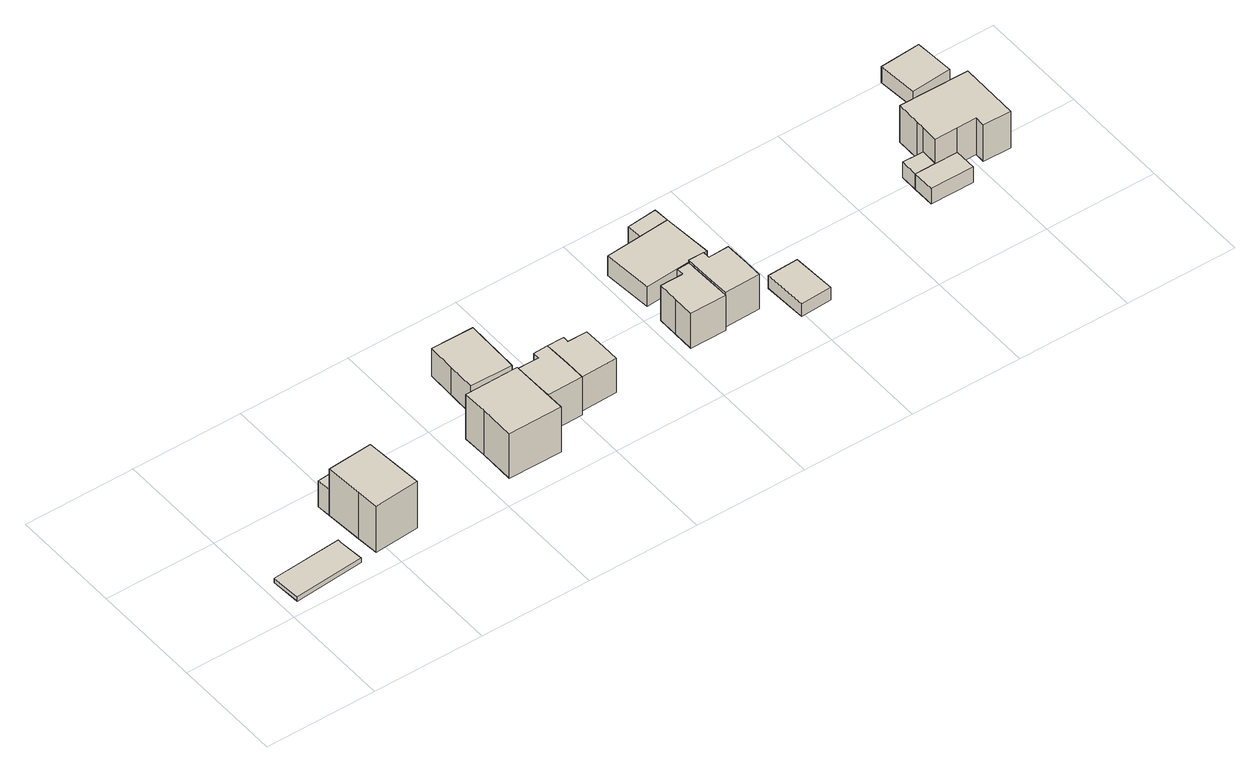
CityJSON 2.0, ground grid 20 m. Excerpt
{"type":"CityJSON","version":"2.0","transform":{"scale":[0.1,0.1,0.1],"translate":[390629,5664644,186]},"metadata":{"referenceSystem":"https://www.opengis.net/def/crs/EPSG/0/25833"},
"CityObjects":{
"building1":{"type":"Building","attributes":{"Gemeindeschluessel":"14627100","BezugspunktDach":"2200","function":"31001_9998","measuredHeight":1.21,"storeysAboveGround":1},"geometry":[{"type":"Solid","lod":"1","boundaries":[[[[0,1,2,3,4]],[[5,6,7,8,9]],[[5,9,4,3]],[[6,5,3,2]],[[7,6,2,1]],[[8,7,1,0]],[[9,8,0,4]]]]}]},
"building2":{"type":"Building","attributes":{"Gemeindeschluessel":"14627100","function":"31001_9998"},"children":["building2-1","building2-2"]},
"building2-1":{"type":"BuildingPart","attributes":{"BezugspunktDach":"2200","measuredHeight":11.39,"storeysAboveGround":4},"parents":["building2"],"geometry":[{"type":"Solid","lod":"1","boundaries":[[[[10,11,12,13,14,15]],[[16,17,18,19,20,21]],[[16,21,15,14]],[[17,16,14,13]],[[18,17,13,12]],[[19,18,12,11]],[[20,19,11,10]],[[21,20,10,15]]]]}]},
"building2-2":{"type":"BuildingPart","attributes":{"BezugspunktDach":"2200","measuredHeight":5.26,"storeysAboveGround":2},"parents":["building2"],"geometry":[{"type":"Solid","lod":"1","boundaries":[[[[22,23,24,25]],[[26,27,21,28]],[[26,28,25,24]],[[27,26,24,23]],[[21,27,23,22]],[[28,21,22,25]]]]}]},
"building3":{"type":"Building","attributes":{"Gemeindeschluessel":"14627100","BezugspunktDach":"2200","function":"31001_9998","measuredHeight":10.18,"storeysAboveGround":3},"geometry":[{"type":"Solid","lod":"1","boundaries":[[[[29,30,31,32,33]],[[34,35,36,37,38]],[[34,38,33,32]],[[35,34,32,31]],[[36,35,31,30]],[[37,36,30,29]],[[38,37,29,33]]]]}]},
"building4":{"type":"Building","attributes":{"Gemeindeschluessel":"14627100","BezugspunktDach":"2200","function":"31001_9998","measuredHeight":6.54,"storeysAboveGround":2},"geometry":[{"type":"Solid","lod":"1","boundaries":[[[[39,40,41,42,43]],[[44,45,46,47,48]],[[44,48,43,42]],[[45,44,42,41]],[[46,45,41,40]],[[47,46,40,39]],[[48,47,39,43]]]]}]},
"building5":{"type":"Building","attributes":{"Gemeindeschluessel":"14627100","BezugspunktDach":"2200","function":"31001_9998","measuredHeight":9.15,"storeysAboveGround":3},"geometry":[{"type":"Solid","lod":"1","boundaries":[[[[49,50,51,52,53,54,55,56,57]],[[58,59,60,61,62,63,64,65,66]],[[58,66,57,56]],[[59,58,56,55]],[[60,59,55,54]],[[61,60,54,53]],[[62,61,53,52]],[[63,62,52,51]],[[64,63,51,50]],[[65,64,50,49]],[[66,65,49,57]]]]}]},
"building6":{"type":"Building","attributes":{"Gemeindeschluessel":"14627100","BezugspunktDach":"2200","function":"31001_9998","measuredHeight":8.14,"storeysAboveGround":3},"geometry":[{"type":"Solid","lod":"1","boundaries":[[[[53,67,51,68,69,70,71,72,54]],[[73,74,75,76,77,78,79,80,81]],[[73,81,54,72]],[[74,73,72,71]],[[75,74,71,70]],[[76,75,70,69]],[[77,76,69,68]],[[78,77,68,51]],[[79,78,51,67]],[[80,79,67,53]],[[81,80,53,54]]]]}]},
"building7":{"type":"Building","attributes":{"Gemeindeschluessel":"14627100","BezugspunktDach":"2200","function":"31001_9998","measuredHeight":8.82,"storeysAboveGround":3},"geometry":[{"type":"Solid","lod":"1","boundaries":[[[[82,83,84,85,86,87,88,89,90]],[[91,92,93,94,95,96,97,98,99]],[[91,99,90,89]],[[92,91,89,88]],[[93,92,88,87]],[[94,93,87,86]],[[95,94,86,85]],[[96,95,85,84]],[[97,96,84,83]],[[98,97,83,82]],[[99,98,82,90]]]]}]},
"building8":{"type":"Building","attributes":{"Gemeindeschluessel":"14627100","function":"31001_9998"},"children":["building8-1","building8-2"]},
"building8-1":{"type":"BuildingPart","attributes":{"BezugspunktDach":"2200","measuredHeight":4,"storeysAboveGround":1},"parents":["building8"],"geometry":[{"type":"Solid","lod":"1","boundaries":[[[[100,101,102,103]],[[104,105,106,107]],[[104,107,103,102]],[[105,104,102,101]],[[106,105,101,100]],[[107,106,100,103]]]]}]},
"building8-2":{"type":"BuildingPart","attributes":{"BezugspunktDach":"2200","measuredHeight":4.04,"storeysAboveGround":1},"parents":["building8"],"geometry":[{"type":"Solid","lod":"1","boundaries":[[[[108,102,109,110]],[[111,104,112,113]],[[111,113,110,109]],[[104,111,109,102]],[[112,104,102,108]],[[113,112,108,110]]]]}]},
"building9":{"type":"Building","attributes":{"Gemeindeschluessel":"14627100","BezugspunktDach":"2200","function":"31001_9998","measuredHeight":7.82,"storeysAboveGround":3},"geometry":[{"type":"Solid","lod":"1","boundaries":[[[[114,115,116,117,118,119,120,121,122]],[[123,124,125,126,127,128,129,130,131]],[[123,131,122,121]],[[124,123,121,120]],[[125,124,120,119]],[[126,125,119,118]],[[127,126,118,117]],[[128,127,117,116]],[[129,128,116,115]],[[130,129,115,114]],[[131,130,114,122]]]]}]},
"building10":{"type":"Building","attributes":{"Gemeindeschluessel":"14627100","BezugspunktDach":"2200","function":"31001_9998","measuredHeight":2.58,"storeysAboveGround":1},"geometry":[{"type":"Solid","lod":"1","boundaries":[[[[132,133,134,135]],[[136,137,138,139]],[[136,139,135,134]],[[137,136,134,133]],[[138,137,133,132]],[[139,138,132,135]]]]}]},
"building11":{"type":"Building","attributes":{"Gemeindeschluessel":"14627100","function":"31001_9998"},"children":["building11-1","building11-2"]},
"building11-1":{"type":"BuildingPart","attributes":{"BezugspunktDach":"2200","measuredHeight":3.2,"storeysAboveGround":1},"parents":["building11"],"geometry":[{"type":"Solid","lod":"1","boundaries":[[[[140,141,142,143]],[[144,145,146,147]],[[144,147,143,142]],[[145,144,142,141]],[[146,145,141,140]],[[147,146,140,143]]]]}]},
"building11-2":{"type":"BuildingPart","attributes":{"BezugspunktDach":"2200","measuredHeight":3.19,"storeysAboveGround":1},"parents":["building11"],"geometry":[{"type":"Solid","lod":"1","boundaries":[[[[148,149,150,142]],[[151,152,153,144]],[[151,144,142,150]],[[152,151,150,149]],[[153,152,149,148]],[[144,153,148,142]]]]}]},
"building12":{"type":"Building","attributes":{"Gemeindeschluessel":"14627100","BezugspunktDach":"2200","function":"31001_9998","measuredHeight":9.57,"storeysAboveGround":3},"geometry":[{"type":"Solid","lod":"1","boundaries":[[[[154,155,156,157,158,159,160,161,162,163]],[[164,165,166,167,168,169,170,171,172,173]],[[164,173,163,162]],[[165,164,162,161]],[[166,165,161,160]],[[167,166,160,159]],[[168,167,159,158]],[[169,168,158,157]],[[170,169,157,156]],[[171,170,156,155]],[[172,171,155,154]],[[173,172,154,163]]]]}]},
"building13":{"type":"Building","attributes":{"Gemeindeschluessel":"14627100","BezugspunktDach":"2200","function":"31001_9998","measuredHeight":3.79,"storeysAboveGround":1},"geometry":[{"type":"Solid","lod":"1","boundaries":[[[[174,175,176,177,178]],[[179,180,181,182,183]],[[179,183,178,177]],[[180,179,177,176]],[[181,180,176,175]],[[182,181,175,174]],[[183,182,174,178]]]]}]}
},
"vertices":[
[13,8,37],[139,18,37],[135,64,37],[135,70,37],[9,61,37],[135,70,28],[135,64,28],[139,18,28],[13,8,28],[9,61,28],
[175,72,110],[178,33,110],[259,39,110],[256,78,110],[251,145,110],[170,139,110],[251,145,15],[256,78,15],[259,39,15],[178,33,15],[175,72,15],[170,139,15],
[170,139,68],[210,142,68],[208,167,68],[168,164,68],[208,167,15],[210,142,15],[168,164,15],
[437,111,100],[437,48,100],[533,48,100],[532,156,100],[436,155,100],[532,156,8],[533,48,8],[437,48,8],[437,111,8],[436,155,8],
[536,174,88],[538,274,88],[462,275,88],[461,225,88],[460,175,88],[461,225,31],[462,275,31],[538,274,31],[536,174,31],[460,175,31],
[537,123,92],[538,87,92],[602,88,92],[602,124,92],[601,161,92],[601,173,92],[575,172,92],[575,160,92],[536,160,92],[575,160,14],[575,172,14],[601,173,14],[601,161,14],[602,124,14],[602,88,14],[538,87,14],[537,123,14],[536,160,14],
[602,121,92],[667,90,92],[667,122,92],[666,162,92],[631,162,92],[631,173,92],[631,173,22],[631,162,22],[666,162,22],[667,122,22],[667,90,22],[602,88,22],[602,121,22],[601,161,22],[601,173,22],
[802,123,111],[802,85,111],[867,85,111],[866,124,111],[865,161,111],[865,174,111],[842,173,111],[843,160,111],[802,160,111],[843,160,39],[842,173,39],[865,174,39],[865,161,39],[866,124,39],[867,85,39],[802,85,39],[802,123,39],[802,160,39],
[797,187,90],[915,196,90],[908,285,90],[790,276,90],[908,285,50],[915,196,50],[797,187,50],[790,276,50],
[854,281,90],[906,313,90],[852,308,90],[906,313,50],[854,281,50],[852,308,50],
[865,161,117],[866,120,117],[867,85,117],[930,86,117],[930,121,117],[929,162,117],[892,161,117],[892,174,117],[865,174,117],[892,174,46],[892,161,46],[929,162,46],[930,121,46],[930,86,46],[867,85,46],[866,120,46],[865,161,46],[865,174,46],
[967,30,78],[1023,33,78],[1019,111,78],[964,109,78],[1019,111,52],[1023,33,52],[967,30,52],[964,109,52],
[1328,86,111],[1328,126,111],[1250,126,111],[1250,87,111],[1250,126,79],[1328,126,79],[1328,86,79],[1250,87,79],
[1287,126,111],[1288,157,111],[1250,158,111],[1250,158,79],[1288,157,79],[1287,126,79],
[1328,126,161],[1363,126,161],[1363,108,161],[1413,107,161],[1414,171,161],[1414,215,161],[1288,216,161],[1288,172,161],[1288,157,161],[1287,126,161],[1288,157,86],[1288,172,86],[1288,216,86],[1414,215,86],[1414,171,86],[1413,107,86],[1363,108,86],[1363,126,86],[1328,126,86],[1287,126,86],
[1341,253,132],[1413,258,132],[1412,274,132],[1408,329,132],[1335,324,132],[1408,329,99],[1412,274,99],[1413,258,99],[1341,253,99],[1335,324,99]
]}
